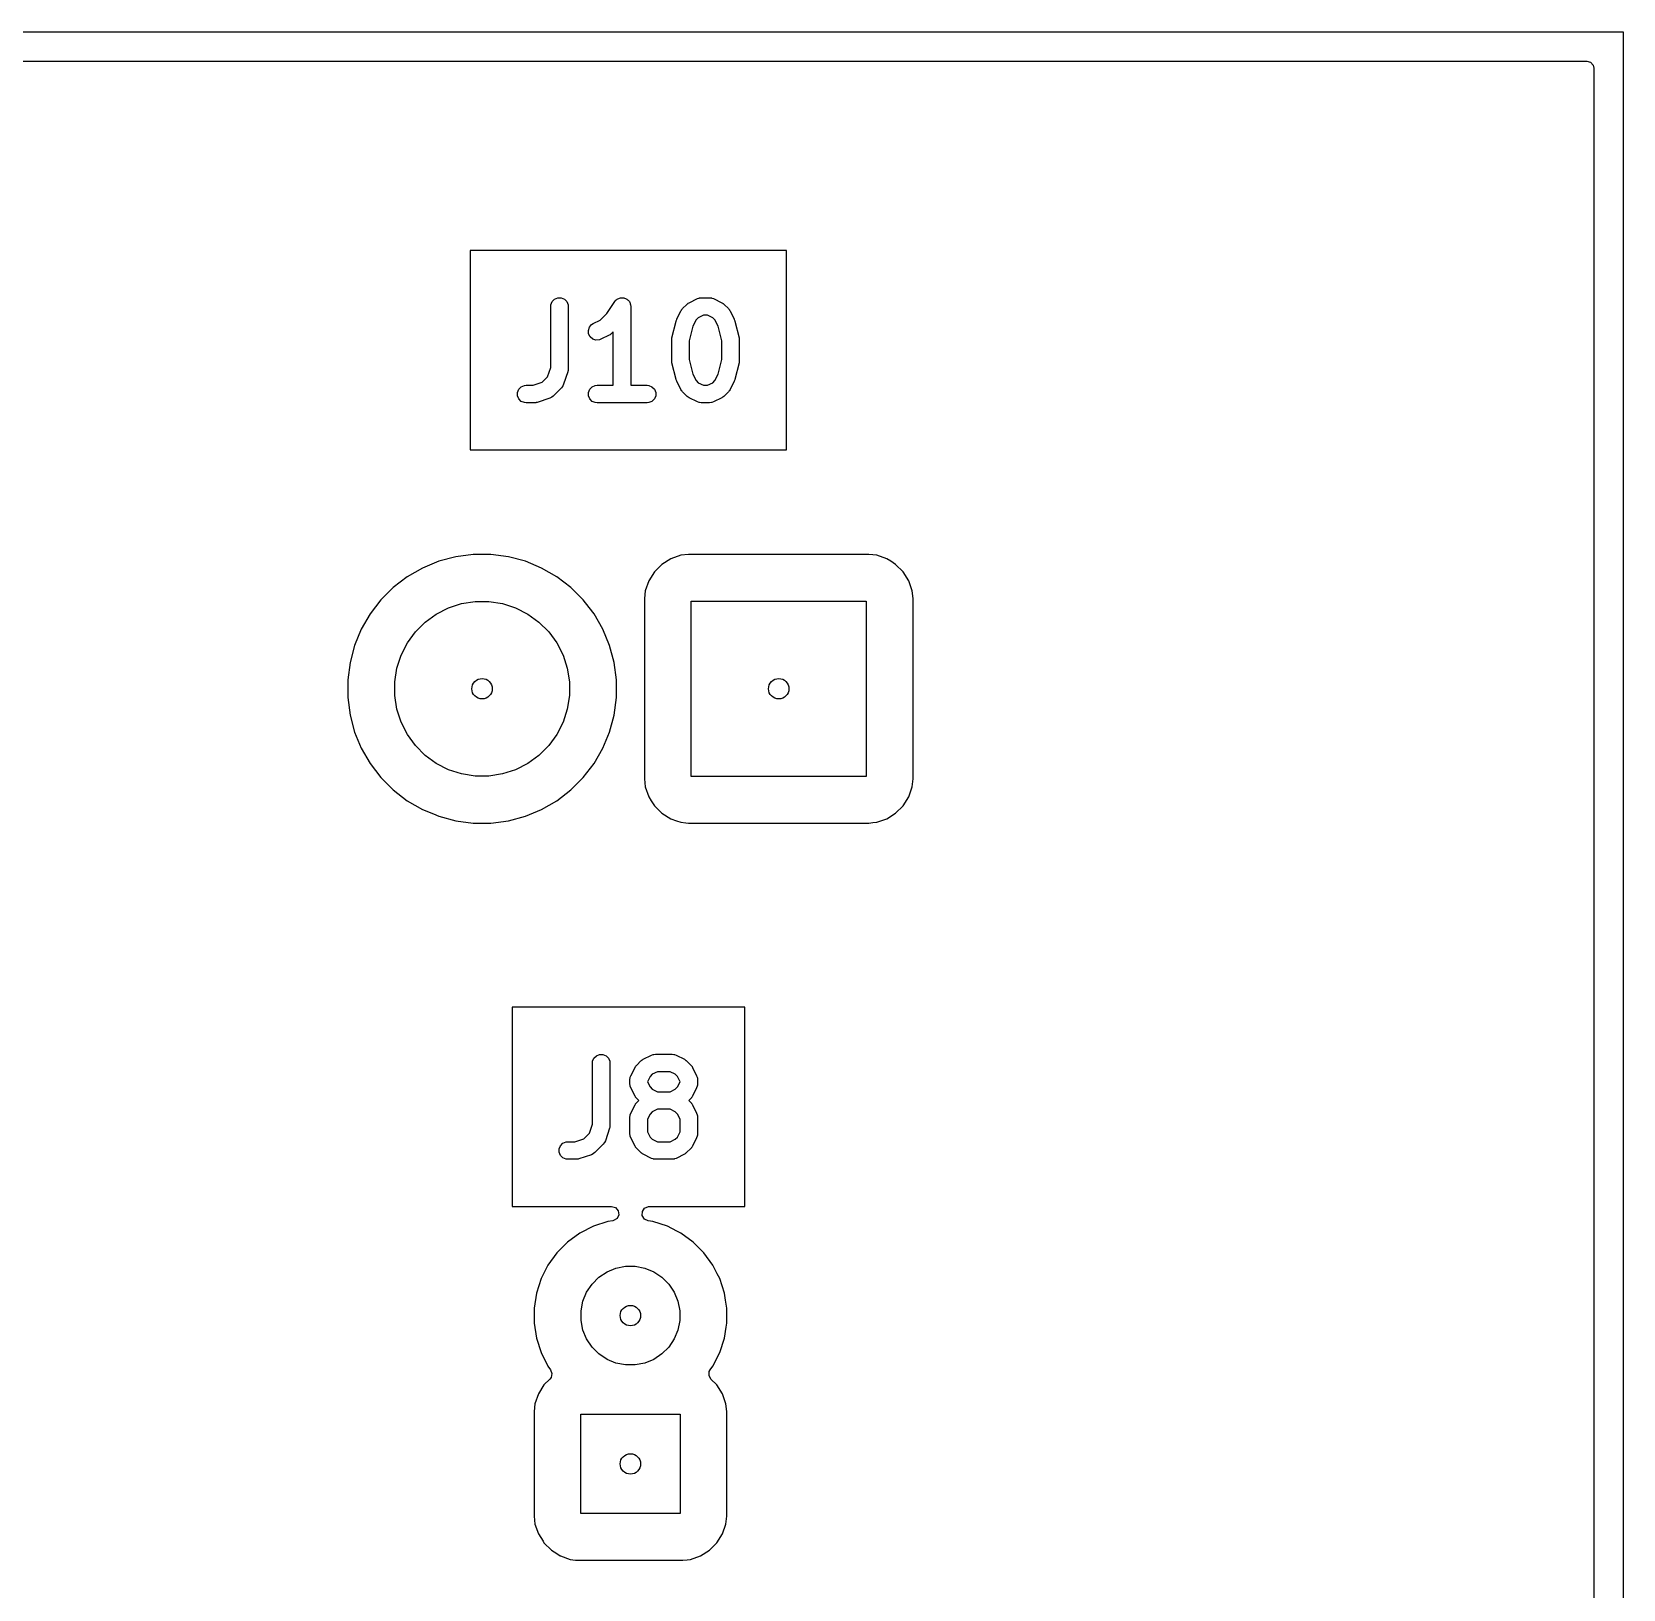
# Model space of a CAD drawing. Extents: x 20 to 124, y -124 to -20.
# Drawn here: x 96.75 to 124, y -46.67 to -20 of the extents above; entities that cross this region are included whole.
import ezdxf

# ---------------------------------------------------------------- set-up
doc = ezdxf.new("R2010")
doc.units = 0
doc.layers.add('BLACK', color=7, linetype='CONTINUOUS')
doc.layers.add('WHITE', color=7, linetype='CONTINUOUS')

msp = doc.modelspace()

# ---------------------------------------------------------------- linework, layer by layer
at = {"layer": 'BLACK', "linetype": 'CONTINUOUS'}
for p, q in [((20.6245, -20.5005), (123.3755, -20.5005)), ((123.3755, -20.5005), (123.442539, -20.520185)), ((123.442539, -20.520185), (123.488294, -20.572989)), ((123.488294, -20.572989), (123.4995, -20.6245)), ((123.4995, -20.6245), (123.4995, -123.3755)), ((109.67249, -23.744984), (104.258786, -23.744984)), ((104.258786, -23.744984), (104.258786, -27.160553)), ((109.67249, -27.160553), (109.67249, -23.744984)), ((105.635715, -24.703328), (105.638597, -24.674064)), ((105.635715, -25.750416), (105.635715, -24.703328)), ((105.638597, -24.674064), (105.660995, -24.619992)), ((105.660995, -24.619992), (105.702379, -24.578608)), ((105.702379, -24.578608), (105.756451, -24.55621)), ((105.756451, -24.55621), (105.814979, -24.55621)), ((105.814979, -24.55621), (105.869051, -24.578608)), ((105.869051, -24.578608), (105.910435, -24.619992)), ((105.910435, -24.619992), (105.932833, -24.674064)), ((105.932833, -24.674064), (105.935715, -24.703328)), ((105.935715, -24.703328), (105.935715, -25.774757)), ((106.597716, -24.822051), (106.732336, -24.620123)), ((106.732336, -24.620123), (106.732402, -24.620042)), ((106.732402, -24.620042), (106.732423, -24.619992)), ((106.732423, -24.619992), (106.732534, -24.61988)), ((106.732534, -24.61988), (106.750966, -24.597372)), ((106.750966, -24.597372), (106.763308, -24.589106)), ((106.763308, -24.589106), (106.773807, -24.578608)), ((106.773807, -24.578608), (106.787383, -24.572984)), ((106.787383, -24.572984), (106.799596, -24.564806)), ((106.799596, -24.564806), (106.814157, -24.561893)), ((106.814157, -24.561893), (106.827879, -24.55621)), ((106.827879, -24.55621), (106.842576, -24.55621)), ((106.842576, -24.55621), (106.856986, -24.553328)), ((106.856986, -24.553328), (106.871556, -24.55621)), ((106.871556, -24.55621), (106.886407, -24.55621)), ((106.886407, -24.55621), (106.899981, -24.561832)), ((106.899981, -24.561832), (106.9144, -24.564685)), ((106.9144, -24.564685), (106.92676, -24.572925)), ((106.92676, -24.572925), (106.940479, -24.578608)), ((106.940479, -24.578608), (106.950868, -24.588997)), ((106.950868, -24.588997), (106.963099, -24.597151)), ((106.963099, -24.597151), (106.971364, -24.609493)), ((106.971364, -24.609493), (106.981863, -24.619992)), ((106.981863, -24.619992), (106.987486, -24.633568)), ((106.987486, -24.633568), (106.995665, -24.645781)), ((106.995665, -24.645781), (106.998577, -24.660343)), ((106.998577, -24.660343), (107.004261, -24.674064)), ((107.004261, -24.674064), (107.007112, -24.703016)), ((107.007112, -24.703016), (107.007143, -24.70317)), ((107.007143, -24.70317), (107.007132, -24.703222)), ((107.007132, -24.703222), (107.007143, -24.703328)), ((107.007143, -24.703328), (107.007143, -26.053328)), ((107.794407, -24.92196), (107.865836, -24.779103)), ((107.865836, -24.779103), (107.873764, -24.766507)), ((107.873764, -24.766507), (107.87528, -24.762849)), ((107.87528, -24.762849), (107.878659, -24.758731)), ((107.878659, -24.758731), (107.881501, -24.754217)), ((107.881501, -24.754217), (107.884495, -24.75162)), ((107.884495, -24.75162), (107.893935, -24.740118)), ((107.893935, -24.740118), (107.965364, -24.66869)), ((107.965364, -24.66869), (107.976864, -24.659251)), ((107.976864, -24.659251), (107.979461, -24.656258)), ((107.979461, -24.656258), (107.983973, -24.653417)), ((107.983973, -24.653417), (107.988094, -24.650036)), ((107.988094, -24.650036), (107.991753, -24.64852)), ((107.991753, -24.64852), (108.004347, -24.640593)), ((108.004347, -24.640593), (108.147203, -24.569164)), ((108.147203, -24.569164), (108.174667, -24.558655)), ((108.174667, -24.558655), (108.180041, -24.558273)), ((108.180041, -24.558273), (108.185022, -24.55621)), ((108.185022, -24.55621), (108.214286, -24.553328)), ((108.214286, -24.553328), (108.357143, -24.553328)), ((108.357143, -24.553328), (108.386407, -24.55621)), ((108.386407, -24.55621), (108.391387, -24.558273)), ((108.391387, -24.558273), (108.396762, -24.558655)), ((108.396762, -24.558655), (108.424225, -24.569164)), ((108.424225, -24.569164), (108.567082, -24.640593)), ((108.567082, -24.640593), (108.579677, -24.648521)), ((108.579677, -24.648521), (108.583334, -24.650036)), ((108.583334, -24.650036), (108.587451, -24.653415)), ((108.587451, -24.653415), (108.591968, -24.656258)), ((108.591968, -24.656258), (108.594565, -24.659252)), ((108.594565, -24.659252), (108.606065, -24.66869)), ((108.606065, -24.66869), (108.677494, -24.740118)), ((108.677494, -24.740118), (108.686936, -24.751623)), ((108.686936, -24.751623), (108.689928, -24.754218)), ((108.689928, -24.754218), (108.692767, -24.758728)), ((108.692767, -24.758728), (108.696149, -24.762849)), ((108.696149, -24.762849), (108.697664, -24.766508)), ((108.697664, -24.766508), (108.705593, -24.779103)), ((108.705593, -24.779103), (108.777021, -24.921961)), ((106.27975, -25.113139), (106.298257, -25.057616)), ((106.298257, -25.057616), (106.336604, -25.013401)), ((106.336604, -25.013401), (106.36149, -24.997736)), ((106.36149, -24.997736), (106.482575, -24.937192)), ((106.482575, -24.937192), (106.597716, -24.822051)), ((107.711622, -25.238377), (107.78305, -24.952662)), ((107.78305, -24.952662), (107.783821, -24.950503)), ((107.783821, -24.950503), (107.783898, -24.949423)), ((107.783898, -24.949423), (107.788556, -24.937248)), ((107.788556, -24.937248), (107.792943, -24.924971)), ((107.792943, -24.924971), (107.793587, -24.9241)), ((107.793587, -24.9241), (107.794407, -24.92196)), ((108.070097, -25.041398), (108.007143, -25.29322)), ((108.123278, -24.935038), (108.070097, -25.041398)), ((108.160282, -24.898035), (108.123278, -24.935038)), ((108.249696, -24.853328), (108.160282, -24.898035)), ((108.321733, -24.853328), (108.249696, -24.853328)), ((108.411147, -24.898035), (108.321733, -24.853328)), ((108.448151, -24.935039), (108.411147, -24.898035)), ((108.501329, -25.041397), (108.448151, -24.935039)), ((108.564286, -25.293221), (108.501329, -25.041397)), ((108.777021, -24.921961), (108.777838, -24.924097)), ((108.777838, -24.924097), (108.778485, -24.92497)), ((108.778485, -24.92497), (108.782871, -24.937249)), ((108.782871, -24.937249), (108.787531, -24.949424)), ((108.787531, -24.949424), (108.787607, -24.950506)), ((108.787607, -24.950506), (108.788378, -24.952662)), ((108.788378, -24.952662), (108.859807, -25.238376)), ((106.283899, -25.171519), (106.27975, -25.113139)), ((106.310073, -25.223868), (106.283899, -25.171519)), ((106.354288, -25.262215), (106.310073, -25.223868)), ((106.409811, -25.280722), (106.354288, -25.262215)), ((106.468191, -25.276573), (106.409811, -25.280722)), ((106.495654, -25.266064), (106.468191, -25.276573)), ((106.638511, -25.194635), (106.495654, -25.266064)), ((106.651104, -25.186707), (106.638511, -25.194635)), ((106.654764, -25.185192), (106.651104, -25.186707)), ((106.658883, -25.18181), (106.654764, -25.185192)), ((106.663397, -25.17897), (106.658883, -25.18181)), ((106.665993, -25.175976), (106.663397, -25.17897)), ((106.677495, -25.166537), (106.665993, -25.175976)), ((106.707143, -25.136889), (106.677495, -25.166537)), ((106.707143, -26.053328), (106.707143, -25.136889)), ((107.707143, -25.274757), (107.707645, -25.269653)), ((107.707143, -25.6319), (107.707143, -25.274757)), ((107.70732, -25.267466), (107.708939, -25.256515)), ((107.707645, -25.269653), (107.70732, -25.267466)), ((107.708939, -25.256515), (107.710025, -25.245493)), ((107.710025, -25.245493), (107.710872, -25.243448)), ((107.710872, -25.243448), (107.711622, -25.238377)), ((108.007143, -25.29322), (108.007143, -25.613436)), ((108.564286, -25.613435), (108.564286, -25.293221)), ((108.859807, -25.238376), (108.860557, -25.243448)), ((108.860557, -25.243448), (108.861404, -25.245493)), ((108.861404, -25.245493), (108.862489, -25.256512)), ((108.862489, -25.256512), (108.864109, -25.267465)), ((108.864109, -25.267465), (108.863783, -25.269653)), ((108.863783, -25.269653), (108.864286, -25.274757)), ((108.864286, -25.274757), (108.864286, -25.6319)), ((108.007143, -25.613436), (108.070097, -25.865257)), ((108.501329, -25.865259), (108.564286, -25.613435)), ((105.583181, -25.908014), (105.635715, -25.750416)), ((105.928017, -25.822192), (105.856588, -26.036477)), ((105.931316, -25.807682), (105.928017, -25.822192)), ((105.932833, -25.804021), (105.931316, -25.807682)), ((105.933355, -25.798712), (105.932833, -25.804021)), ((105.934537, -25.793518), (105.933355, -25.798712)), ((105.935715, -25.774757), (105.934256, -25.789568)), ((105.934256, -25.789568), (105.934537, -25.793518)), ((107.707645, -25.637003), (107.707143, -25.6319)), ((107.70732, -25.639191), (107.707645, -25.637003)), ((107.708939, -25.650141), (107.70732, -25.639191)), ((107.710025, -25.661164), (107.708939, -25.650141)), ((107.710872, -25.663208), (107.710025, -25.661164)), ((107.711622, -25.66828), (107.710872, -25.663208)), ((107.78305, -25.953994), (107.711622, -25.66828)), ((108.070097, -25.865257), (108.123278, -25.971617)), ((108.44815, -25.971617), (108.501329, -25.865259)), ((108.859807, -25.668281), (108.788378, -25.953995)), ((108.860557, -25.663208), (108.859807, -25.668281)), ((108.861404, -25.661164), (108.860557, -25.663208)), ((108.862489, -25.650144), (108.861404, -25.661164)), ((108.864109, -25.639192), (108.862489, -25.650144)), ((108.864286, -25.6319), (108.863783, -25.637003)), ((108.863783, -25.637003), (108.864109, -25.639192)), ((105.067168, -26.174064), (105.089566, -26.119992)), ((105.089566, -26.119992), (105.13095, -26.078608)), ((105.13095, -26.078608), (105.185022, -26.05621)), ((105.185022, -26.05621), (105.214286, -26.053328)), ((105.214286, -26.053328), (105.3328, -26.053328)), ((105.3328, -26.053328), (105.490402, -26.000794)), ((105.490402, -26.000794), (105.583181, -25.908014)), ((105.820352, -26.095108), (105.677495, -26.237966)), ((105.839007, -26.072377), (105.820352, -26.095108)), ((105.841069, -26.067397), (105.839007, -26.072377)), ((105.8446, -26.063327), (105.841069, -26.067397)), ((105.856588, -26.036477), (105.8446, -26.063327)), ((106.281454, -26.174064), (106.303852, -26.119992)), ((106.303852, -26.119992), (106.345236, -26.078608)), ((106.345236, -26.078608), (106.399308, -26.05621)), ((106.399308, -26.05621), (106.428572, -26.053328)), ((106.428572, -26.053328), (106.707143, -26.053328)), ((107.007143, -26.053328), (107.285715, -26.053328)), ((107.285715, -26.053328), (107.314979, -26.05621)), ((107.314979, -26.05621), (107.369051, -26.078608)), ((107.369051, -26.078608), (107.410435, -26.119992)), ((107.410435, -26.119992), (107.432833, -26.174064)), ((107.783821, -25.956152), (107.78305, -25.953994)), ((107.783898, -25.957233), (107.783821, -25.956152)), ((107.788556, -25.969407), (107.783898, -25.957233)), ((107.792943, -25.981685), (107.788556, -25.969407)), ((107.793587, -25.982555), (107.792943, -25.981685)), ((107.794407, -25.984696), (107.793587, -25.982555)), ((107.865836, -26.127553), (107.794407, -25.984696)), ((107.873763, -26.140146), (107.865836, -26.127553)), ((107.875279, -26.143806), (107.873763, -26.140146)), ((107.87866, -26.147925), (107.875279, -26.143806)), ((107.881501, -26.152439), (107.87866, -26.147925)), ((107.884494, -26.155035), (107.881501, -26.152439)), ((107.893934, -26.166537), (107.884494, -26.155035)), ((108.123278, -25.971617), (108.160282, -26.008621)), ((108.160282, -26.008621), (108.249696, -26.053328)), ((108.249696, -26.053328), (108.321733, -26.053328)), ((108.321733, -26.053328), (108.411145, -26.008622)), ((108.411145, -26.008622), (108.44815, -25.971617)), ((108.686936, -26.155032), (108.677495, -26.166537)), ((108.689928, -26.152438), (108.686936, -26.155032)), ((108.692766, -26.147928), (108.689928, -26.152438)), ((108.69615, -26.143806), (108.692766, -26.147928)), ((108.697666, -26.140144), (108.69615, -26.143806)), ((108.705593, -26.127553), (108.697666, -26.140144)), ((108.777021, -25.984695), (108.705593, -26.127553)), ((108.777838, -25.982558), (108.777021, -25.984695)), ((108.778485, -25.981686), (108.777838, -25.982558)), ((108.782874, -25.969399), (108.778485, -25.981686)), ((108.787531, -25.957232), (108.782874, -25.969399)), ((108.787607, -25.95615), (108.787531, -25.957232)), ((108.788378, -25.953995), (108.787607, -25.95615)), ((105.067168, -26.232592), (105.067168, -26.174064)), ((105.089566, -26.286664), (105.067168, -26.232592)), ((105.13095, -26.328048), (105.089566, -26.286664)), ((105.185022, -26.350446), (105.13095, -26.328048)), ((105.214286, -26.353328), (105.185022, -26.350446)), ((105.357143, -26.353328), (105.214286, -26.353328)), ((105.371948, -26.351869), (105.357143, -26.353328)), ((105.375903, -26.352151), (105.371948, -26.351869)), ((105.381104, -26.350968), (105.375903, -26.352151)), ((105.386407, -26.350446), (105.381104, -26.350968)), ((105.390064, -26.34893), (105.386407, -26.350446)), ((105.404577, -26.345631), (105.390064, -26.34893)), ((105.618863, -26.274203), (105.404577, -26.345631)), ((105.645714, -26.262215), (105.618863, -26.274203)), ((105.649785, -26.258683), (105.645714, -26.262215)), ((105.654765, -26.256621), (105.649785, -26.258683)), ((105.677495, -26.237966), (105.654765, -26.256621)), ((106.281454, -26.232592), (106.281454, -26.174064)), ((106.303852, -26.286664), (106.281454, -26.232592)), ((106.345236, -26.328048), (106.303852, -26.286664)), ((106.399308, -26.350446), (106.345236, -26.328048)), ((106.428572, -26.353328), (106.399308, -26.350446)), ((107.285715, -26.353328), (106.428572, -26.353328)), ((107.314979, -26.350446), (107.285715, -26.353328)), ((107.369051, -26.328048), (107.314979, -26.350446)), ((107.410435, -26.286664), (107.369051, -26.328048)), ((107.432833, -26.232592), (107.410435, -26.286664)), ((107.432833, -26.174064), (107.432833, -26.232592)), ((107.965363, -26.237966), (107.893934, -26.166537)), ((107.976867, -26.247407), (107.965363, -26.237966)), ((107.979462, -26.250399), (107.976867, -26.247407)), ((107.983971, -26.253237), (107.979462, -26.250399)), ((107.988094, -26.256621), (107.983971, -26.253237)), ((107.991755, -26.258137), (107.988094, -26.256621)), ((108.004347, -26.266064), (107.991755, -26.258137)), ((108.147205, -26.337492), (108.004347, -26.266064)), ((108.174668, -26.348002), (108.147205, -26.337492)), ((108.180043, -26.348383), (108.174668, -26.348002)), ((108.185022, -26.350446), (108.180043, -26.348383)), ((108.214286, -26.353328), (108.185022, -26.350446)), ((108.357143, -26.353328), (108.214286, -26.353328)), ((108.386407, -26.350446), (108.357143, -26.353328)), ((108.391385, -26.348383), (108.386407, -26.350446)), ((108.396761, -26.348002), (108.391385, -26.348383)), ((108.424225, -26.337492), (108.396761, -26.348002)), ((108.567082, -26.266064), (108.424225, -26.337492)), ((108.579675, -26.258136), (108.567082, -26.266064)), ((108.583335, -26.256621), (108.579675, -26.258136)), ((108.587454, -26.253239), (108.583335, -26.256621)), ((108.591968, -26.250399), (108.587454, -26.253239)), ((108.594564, -26.247405), (108.591968, -26.250399)), ((108.606066, -26.237966), (108.594564, -26.247405)), ((108.677495, -26.166537), (108.606066, -26.237966)), ((104.258786, -27.160553), (109.67249, -27.160553)), ((103.718939, -29.066913), (103.440338, -29.182314)), ((104.010233, -28.988861), (103.718939, -29.066913)), ((104.309206, -28.949501), (104.010233, -28.988861)), ((104.309211, -28.9495), (104.309206, -28.949501)), ((104.309217, -28.9495), (104.309211, -28.9495)), ((104.610783, -28.9495), (104.309217, -28.9495)), ((104.610788, -28.9495), (104.610783, -28.9495)), ((104.610793, -28.949501), (104.610788, -28.9495)), ((104.909766, -28.988861), (104.610793, -28.949501)), ((105.20106, -29.066913), (104.909766, -28.988861)), ((105.479661, -29.182314), (105.20106, -29.066913)), ((107.537737, -29.120184), (107.410184, -29.247737)), ((107.690476, -29.024211), (107.537737, -29.120184)), ((107.860745, -28.964631), (107.690476, -29.024211)), ((107.86075, -28.96463), (107.860745, -28.964631)), ((107.995039, -28.9495), (107.86075, -28.96463)), ((107.995046, -28.9495), (107.995039, -28.9495)), ((111.084954, -28.9495), (107.995046, -28.9495)), ((111.08496, -28.9495), (111.084954, -28.9495)), ((111.219249, -28.96463), (111.08496, -28.9495)), ((111.219254, -28.964631), (111.219249, -28.96463)), ((111.389523, -29.024211), (111.219254, -28.964631)), ((111.457482, -29.066913), (111.389523, -29.024211)), ((111.542262, -29.120184), (111.457482, -29.066913)), ((111.669816, -29.247738), (111.542262, -29.120184)), ((103.179168, -29.333099), (102.939921, -29.516679)), ((103.440328, -29.182318), (103.179168, -29.333099)), ((103.440338, -29.182314), (103.440328, -29.182318)), ((105.479671, -29.182318), (105.479661, -29.182314)), ((105.740831, -29.333099), (105.479671, -29.182318)), ((105.980078, -29.516679), (105.740831, -29.333099)), ((107.314211, -29.400476), (107.254631, -29.570745)), ((107.410184, -29.247737), (107.314211, -29.400476)), ((111.765789, -29.400478), (111.669816, -29.247738)), ((111.825368, -29.570745), (111.765789, -29.400478)), ((102.939914, -29.516685), (102.726685, -29.729914)), ((102.939921, -29.516679), (102.939914, -29.516685)), ((105.980085, -29.516685), (105.980078, -29.516679)), ((106.168439, -29.705039), (105.980085, -29.516685)), ((107.25463, -29.57075), (107.2395, -29.705039)), ((107.254631, -29.570745), (107.25463, -29.57075)), ((111.8405, -29.705046), (111.825368, -29.570745)), ((102.543099, -29.969168), (102.392318, -30.230328)), ((102.726679, -29.729921), (102.543099, -29.969168)), ((102.726685, -29.729914), (102.726679, -29.729921)), ((103.485828, -30.109391), (103.676252, -29.97104)), ((103.676252, -29.97104), (103.885975, -29.864181)), ((103.885975, -29.864181), (104.109832, -29.791445)), ((104.109832, -29.791445), (104.342311, -29.754624)), ((104.342311, -29.754624), (104.577689, -29.754624)), ((104.577689, -29.754624), (104.810168, -29.791445)), ((104.810168, -29.791445), (105.034025, -29.864181)), ((105.034025, -29.864181), (105.243748, -29.97104)), ((105.243748, -29.97104), (105.434172, -30.109391)), ((106.193314, -29.729914), (106.168439, -29.705039)), ((106.19332, -29.729921), (106.193314, -29.729914)), ((106.229486, -29.777053), (106.19332, -29.729921)), ((106.3769, -29.969168), (106.229486, -29.777053)), ((106.451977, -30.099206), (106.3769, -29.969168)), ((107.2395, -29.705039), (107.2395, -32.79496)), ((108.04, -32.75), (108.04, -29.75)), ((108.04, -29.75), (111.04, -29.75)), ((111.04, -29.75), (111.04, -32.75)), ((111.8405, -32.794954), (111.8405, -29.705046)), ((102.392314, -30.230338), (102.276913, -30.508939)), ((102.392318, -30.230328), (102.392314, -30.230338)), ((103.319391, -30.275828), (103.485828, -30.109391)), ((105.434172, -30.109391), (105.600609, -30.275828)), ((106.527683, -30.230332), (106.451977, -30.099206)), ((106.643087, -30.508942), (106.527683, -30.230332)), ((102.276913, -30.508939), (102.198861, -30.800233)), ((103.074181, -30.675975), (103.18104, -30.466252)), ((103.18104, -30.466252), (103.319391, -30.275828)), ((105.600609, -30.275828), (105.73896, -30.466252)), ((105.73896, -30.466252), (105.845819, -30.675975)), ((106.721138, -30.800232), (106.643087, -30.508942)), ((103.001445, -30.899832), (103.074181, -30.675975)), ((105.845819, -30.675975), (105.918555, -30.899832)), ((102.198861, -30.800233), (102.159501, -31.099206)), ((102.964624, -31.132311), (103.001445, -30.899832)), ((105.918555, -30.899832), (105.955376, -31.132311)), ((106.7605, -31.099217), (106.721138, -30.800232)), ((102.159501, -31.099206), (102.1595, -31.099223)), ((102.1595, -31.099223), (102.1595, -31.400776)), ((102.964624, -31.367689), (102.964624, -31.132311)), ((105.955376, -31.132311), (105.955376, -31.367689)), ((106.7605, -31.400783), (106.7605, -31.099217)), ((102.1595, -31.400776), (102.159501, -31.400793)), ((102.159501, -31.400793), (102.198861, -31.699766)), ((103.001445, -31.600168), (102.964624, -31.367689)), ((103.074181, -31.824025), (103.001445, -31.600168)), ((105.918555, -31.600168), (105.845819, -31.824025)), ((105.955376, -31.367689), (105.918555, -31.600168)), ((106.721138, -31.699768), (106.7605, -31.400783)), ((102.198861, -31.699766), (102.276913, -31.99106)), ((103.18104, -32.033748), (103.074181, -31.824025)), ((105.845819, -31.824025), (105.73896, -32.033748)), ((106.643087, -31.991058), (106.721138, -31.699768)), ((102.276913, -31.99106), (102.392314, -32.269661)), ((103.319391, -32.224172), (103.18104, -32.033748)), ((105.73896, -32.033748), (105.600609, -32.224172)), ((106.527683, -32.269668), (106.643087, -31.991058)), ((102.392314, -32.269661), (102.392318, -32.269671)), ((102.392318, -32.269671), (102.543099, -32.530831)), ((103.485828, -32.390609), (103.319391, -32.224172)), ((103.676252, -32.52896), (103.485828, -32.390609)), ((105.434172, -32.390609), (105.243748, -32.52896)), ((105.600609, -32.224172), (105.434172, -32.390609)), ((106.3769, -32.530832), (106.527683, -32.269668)), ((102.543099, -32.530831), (102.726679, -32.770078)), ((103.885975, -32.635819), (103.676252, -32.52896)), ((104.109832, -32.708555), (103.885975, -32.635819)), ((105.034025, -32.635819), (104.810168, -32.708555)), ((105.243748, -32.52896), (105.034025, -32.635819)), ((106.193319, -32.77008), (106.3769, -32.530832)), ((102.726679, -32.770078), (102.726685, -32.770085)), ((102.726685, -32.770085), (102.939914, -32.983314)), ((104.342311, -32.745376), (104.109832, -32.708555)), ((104.577689, -32.745376), (104.342311, -32.745376)), ((104.810168, -32.708555), (104.577689, -32.745376)), ((105.98008, -32.983319), (106.193319, -32.77008)), ((107.2395, -32.79496), (107.25463, -32.929249)), ((107.25463, -32.929249), (107.254631, -32.929254)), ((107.254631, -32.929254), (107.314211, -33.099523)), ((111.04, -32.75), (108.04, -32.75)), ((111.765789, -33.099522), (111.825368, -32.929255)), ((111.825368, -32.929255), (111.8405, -32.794954)), ((102.939914, -32.983314), (102.939921, -32.98332)), ((102.939921, -32.98332), (103.179168, -33.1669)), ((103.179168, -33.1669), (103.440328, -33.317681)), ((105.479668, -33.317683), (105.740832, -33.1669)), ((105.740832, -33.1669), (105.98008, -32.983319)), ((107.314211, -33.099523), (107.356547, -33.1669)), ((107.356547, -33.1669), (107.410184, -33.252262)), ((111.669816, -33.252262), (111.765789, -33.099522)), ((103.440328, -33.317681), (103.440329, -33.317681)), ((103.440329, -33.317681), (103.440332, -33.317683)), ((103.440332, -33.317683), (103.626072, -33.394619)), ((103.626072, -33.394619), (103.718939, -33.433086)), ((103.718939, -33.433086), (103.71894, -33.433086)), ((103.71894, -33.433086), (103.718942, -33.433087)), ((103.718942, -33.433087), (104.010232, -33.511138)), ((104.010232, -33.511138), (104.309217, -33.5505)), ((104.610783, -33.5505), (104.909768, -33.511138)), ((104.909768, -33.511138), (105.201058, -33.433087)), ((105.201058, -33.433087), (105.479668, -33.317683)), ((107.410184, -33.252262), (107.537738, -33.379816)), ((107.537738, -33.379816), (107.690478, -33.475789)), ((107.690478, -33.475789), (107.7915, -33.511138)), ((107.7915, -33.511138), (107.860745, -33.535368)), ((111.219255, -33.535368), (111.389522, -33.475789)), ((111.389522, -33.475789), (111.542262, -33.379816)), ((111.542262, -33.379816), (111.669816, -33.252262)), ((104.309217, -33.5505), (104.309224, -33.5505)), ((104.309224, -33.5505), (104.610776, -33.5505)), ((104.610776, -33.5505), (104.610783, -33.5505)), ((107.860745, -33.535368), (107.86075, -33.535369)), ((107.86075, -33.535369), (107.951246, -33.545565)), ((107.951246, -33.545565), (107.99504, -33.550499)), ((107.99504, -33.550499), (107.995043, -33.5505)), ((107.995043, -33.5505), (107.995046, -33.5505)), ((107.995046, -33.5505), (111.084957, -33.5505)), ((111.084957, -33.5505), (111.084958, -33.550499)), ((111.084958, -33.550499), (111.152104, -33.542934)), ((111.152104, -33.542934), (111.219249, -33.535369)), ((111.219249, -33.535369), (111.219252, -33.535368)), ((111.219252, -33.535368), (111.219255, -33.535368)), ((108.957225, -36.701103), (104.973071, -36.701103)), ((104.973071, -36.701103), (104.973071, -40.115553)), ((108.957225, -40.115553), (108.957225, -36.701103)), ((106.352882, -37.629064), (106.37528, -37.574992)), ((106.37528, -37.574992), (106.416664, -37.533608)), ((106.416664, -37.533608), (106.470736, -37.51121)), ((106.470736, -37.51121), (106.529264, -37.51121)), ((106.529264, -37.51121), (106.583336, -37.533608)), ((106.583336, -37.533608), (106.62472, -37.574992)), ((106.62472, -37.574992), (106.647118, -37.629064)), ((107.202379, -37.605036), (107.206038, -37.60352)), ((107.206038, -37.60352), (107.218632, -37.595593)), ((107.218632, -37.595593), (107.361488, -37.524164)), ((107.361488, -37.524164), (107.388952, -37.513655)), ((107.388952, -37.513655), (107.394326, -37.513273)), ((107.394326, -37.513273), (107.399307, -37.51121)), ((107.399307, -37.51121), (107.428571, -37.508328)), ((107.428571, -37.508328), (107.714285, -37.508328)), ((107.714285, -37.508328), (107.743549, -37.51121)), ((107.743549, -37.51121), (107.748526, -37.513271)), ((107.748526, -37.513271), (107.753904, -37.513654)), ((107.753904, -37.513654), (107.781367, -37.524164)), ((107.781367, -37.524164), (107.924225, -37.595593)), ((107.924225, -37.595593), (107.936818, -37.60352)), ((107.936818, -37.60352), (107.940478, -37.605036)), ((106.35, -37.658328), (106.352882, -37.629064)), ((106.35, -38.705416), (106.35, -37.658328)), ((106.647118, -37.629064), (106.65, -37.658328)), ((106.65, -37.658328), (106.65, -38.729757)), ((106.998183, -37.904424), (107.008693, -37.87696)), ((107.008693, -37.87696), (107.080121, -37.734103)), ((107.080121, -37.734103), (107.088049, -37.721507)), ((107.088049, -37.721507), (107.089565, -37.717849)), ((107.089565, -37.717849), (107.092944, -37.713731)), ((107.092944, -37.713731), (107.095786, -37.709217)), ((107.095786, -37.709217), (107.09878, -37.70662)), ((107.09878, -37.70662), (107.10822, -37.695118)), ((107.10822, -37.695118), (107.179649, -37.62369)), ((107.179649, -37.62369), (107.191149, -37.614251)), ((107.191149, -37.614251), (107.193746, -37.611258)), ((107.193746, -37.611258), (107.198258, -37.608417)), ((107.198258, -37.608417), (107.202379, -37.605036)), ((107.374567, -37.853035), (107.337562, -37.89004)), ((107.463981, -37.808328), (107.374567, -37.853035)), ((107.678875, -37.808328), (107.463981, -37.808328)), ((107.768289, -37.853035), (107.678875, -37.808328)), ((107.805293, -37.890039), (107.768289, -37.853035)), ((107.940478, -37.605036), (107.944597, -37.608417)), ((107.944597, -37.608417), (107.949111, -37.611258)), ((107.949111, -37.611258), (107.951707, -37.614251)), ((107.951707, -37.614251), (107.963209, -37.623691)), ((107.963209, -37.623691), (108.034637, -37.695119)), ((108.034637, -37.695119), (108.044077, -37.706621)), ((108.044077, -37.706621), (108.04707, -37.709217)), ((108.04707, -37.709217), (108.049908, -37.713726)), ((108.049908, -37.713726), (108.053292, -37.717849)), ((108.053292, -37.717849), (108.054808, -37.721511)), ((108.054808, -37.721511), (108.062735, -37.734103)), ((108.062735, -37.734103), (108.134164, -37.876959)), ((108.134164, -37.876959), (108.144673, -37.904423)), ((106.992857, -37.944042), (106.995739, -37.914778)), ((106.992857, -38.015471), (106.992857, -37.944042)), ((106.995739, -38.044735), (106.992857, -38.015471)), ((106.995739, -37.914778), (106.997801, -37.909799)), ((106.997801, -38.049713), (106.995739, -38.044735)), ((106.997801, -37.909799), (106.998183, -37.904424)), ((106.998183, -38.055089), (106.997801, -38.049713)), ((107.008693, -38.082553), (106.998183, -38.055089)), ((107.080121, -38.22541), (107.008693, -38.082553)), ((107.337562, -37.89004), (107.292857, -37.979451)), ((107.292857, -37.979451), (107.292857, -37.980061)), ((107.292857, -37.980061), (107.337562, -38.069473)), ((107.337562, -38.069473), (107.374567, -38.106478)), ((107.374567, -38.106478), (107.463981, -38.151185)), ((107.678876, -38.151185), (107.768289, -38.106478)), ((107.768289, -38.106478), (107.805292, -38.069474)), ((107.805292, -38.069474), (107.85, -37.98006)), ((107.85, -37.979452), (107.805293, -37.890039)), ((107.85, -37.98006), (107.85, -37.979452)), ((108.134164, -38.082554), (108.062735, -38.22541)), ((108.144673, -38.05509), (108.134164, -38.082554)), ((108.144673, -37.904423), (108.145054, -37.909797)), ((108.145054, -38.049715), (108.144673, -38.05509)), ((108.145054, -37.909797), (108.147118, -37.914778)), ((108.147118, -38.044735), (108.145054, -38.049715)), ((108.147118, -37.914778), (108.15, -37.944042)), ((108.15, -38.015471), (108.147118, -38.044735)), ((108.15, -37.944042), (108.15, -38.015471)), ((107.008693, -38.519819), (107.080121, -38.37696)), ((107.088048, -38.238003), (107.080121, -38.22541)), ((107.080121, -38.37696), (107.088049, -38.364365)), ((107.089564, -38.241663), (107.088048, -38.238003)), ((107.088049, -38.364365), (107.089565, -38.360706)), ((107.092945, -38.245782), (107.089564, -38.241663)), ((107.089565, -38.360706), (107.092946, -38.356585)), ((107.095786, -38.250296), (107.092945, -38.245782)), ((107.092946, -38.356585), (107.095786, -38.352075)), ((107.098779, -38.252892), (107.095786, -38.250296)), ((107.095786, -38.352075), (107.098777, -38.34948)), ((107.098777, -38.34948), (107.10822, -38.337975)), ((107.108219, -38.264394), (107.098779, -38.252892)), ((107.14501, -38.301185), (107.108219, -38.264394)), ((107.10822, -38.337975), (107.14501, -38.301185)), ((107.463981, -38.151185), (107.678876, -38.151185)), ((108.034638, -38.264393), (107.997846, -38.301185)), ((107.997846, -38.301185), (108.034637, -38.337976)), ((108.034637, -38.337976), (108.044077, -38.349478)), ((108.044076, -38.252892), (108.034638, -38.264393)), ((108.04707, -38.250296), (108.044076, -38.252892)), ((108.044077, -38.349478), (108.04707, -38.352074)), ((108.04991, -38.245783), (108.04707, -38.250296)), ((108.04707, -38.352074), (108.049908, -38.356583)), ((108.049908, -38.356583), (108.053292, -38.360706)), ((108.053292, -38.241663), (108.04991, -38.245783)), ((108.054807, -38.238003), (108.053292, -38.241663)), ((108.053292, -38.360706), (108.054808, -38.364368)), ((108.062735, -38.22541), (108.054807, -38.238003)), ((108.054808, -38.364368), (108.062735, -38.37696)), ((108.062735, -38.37696), (108.134164, -38.519818)), ((106.992857, -38.5869), (106.995739, -38.557636)), ((106.992857, -38.872614), (106.992857, -38.5869)), ((106.995739, -38.557636), (106.997801, -38.552657)), ((106.997801, -38.552657), (106.998183, -38.547282)), ((106.998183, -38.547282), (107.008693, -38.519819)), ((107.337563, -38.532895), (107.292857, -38.622309)), ((107.292857, -38.622309), (107.292857, -38.837204)), ((107.374567, -38.495892), (107.337563, -38.532895)), ((107.463981, -38.451185), (107.374567, -38.495892)), ((107.678875, -38.451185), (107.463981, -38.451185)), ((107.768289, -38.495892), (107.678875, -38.451185)), ((107.805293, -38.532896), (107.768289, -38.495892)), ((107.85, -38.62231), (107.805293, -38.532896)), ((107.85, -38.837203), (107.85, -38.62231)), ((108.134164, -38.519818), (108.144674, -38.547281)), ((108.144674, -38.547281), (108.145056, -38.552658)), ((108.145056, -38.552658), (108.147118, -38.557636)), ((108.147118, -38.557636), (108.15, -38.5869)), ((108.15, -38.5869), (108.15, -38.872614)), ((106.047085, -39.008328), (106.204687, -38.955794)), ((106.204687, -38.955794), (106.297466, -38.863014)), ((106.297466, -38.863014), (106.35, -38.705416)), ((106.642302, -38.777192), (106.570873, -38.991477)), ((106.645601, -38.762682), (106.642302, -38.777192)), ((106.647118, -38.759021), (106.645601, -38.762682)), ((106.64764, -38.753712), (106.647118, -38.759021)), ((106.648822, -38.748518), (106.64764, -38.753712)), ((106.65, -38.729757), (106.648541, -38.744568)), ((106.648541, -38.744568), (106.648822, -38.748518)), ((106.995739, -38.901878), (106.992857, -38.872614)), ((106.997801, -38.906856), (106.995739, -38.901878)), ((106.998183, -38.912232), (106.997801, -38.906856)), ((107.008693, -38.939696), (106.998183, -38.912232)), ((107.080121, -39.082553), (107.008693, -38.939696)), ((107.292857, -38.837204), (107.337562, -38.926616)), ((107.337562, -38.926616), (107.374567, -38.963621)), ((107.374567, -38.963621), (107.463981, -39.008328)), ((107.678876, -39.008328), (107.768289, -38.963621)), ((107.768289, -38.963621), (107.805292, -38.926617)), ((107.805292, -38.926617), (107.85, -38.837203)), ((108.134164, -38.939697), (108.062735, -39.082553)), ((108.144673, -38.912233), (108.134164, -38.939697)), ((108.145054, -38.906858), (108.144673, -38.912233)), ((108.147118, -38.901878), (108.145054, -38.906858)), ((108.15, -38.872614), (108.147118, -38.901878)), ((105.781453, -39.129064), (105.803851, -39.074992)), ((105.781453, -39.187592), (105.781453, -39.129064)), ((105.803851, -39.241664), (105.781453, -39.187592)), ((105.803851, -39.074992), (105.845235, -39.033608)), ((105.845235, -39.033608), (105.899307, -39.01121)), ((105.899307, -39.01121), (105.928571, -39.008328)), ((105.928571, -39.008328), (106.047085, -39.008328)), ((106.333148, -39.229203), (106.118862, -39.300631)), ((106.359999, -39.217215), (106.333148, -39.229203)), ((106.36407, -39.213683), (106.359999, -39.217215)), ((106.36905, -39.211621), (106.36407, -39.213683)), ((106.39178, -39.192966), (106.36905, -39.211621)), ((106.534637, -39.050108), (106.39178, -39.192966)), ((106.553292, -39.027377), (106.534637, -39.050108)), ((106.555354, -39.022397), (106.553292, -39.027377)), ((106.558885, -39.018327), (106.555354, -39.022397)), ((106.570873, -38.991477), (106.558885, -39.018327)), ((107.088048, -39.095146), (107.080121, -39.082553)), ((107.089564, -39.098806), (107.088048, -39.095146)), ((107.092945, -39.102925), (107.089564, -39.098806)), ((107.095786, -39.107439), (107.092945, -39.102925)), ((107.098779, -39.110035), (107.095786, -39.107439)), ((107.108219, -39.121537), (107.098779, -39.110035)), ((107.179648, -39.192966), (107.108219, -39.121537)), ((107.191152, -39.202407), (107.179648, -39.192966)), ((107.193747, -39.205399), (107.191152, -39.202407)), ((107.198256, -39.208237), (107.193747, -39.205399)), ((107.202379, -39.211621), (107.198256, -39.208237)), ((107.20604, -39.213137), (107.202379, -39.211621)), ((107.218632, -39.221064), (107.20604, -39.213137)), ((107.36149, -39.292492), (107.218632, -39.221064)), ((107.463981, -39.008328), (107.678876, -39.008328)), ((107.924225, -39.221064), (107.781366, -39.292492)), ((107.936819, -39.213135), (107.924225, -39.221064)), ((107.940479, -39.21162), (107.936819, -39.213135)), ((107.944599, -39.208238), (107.940479, -39.21162)), ((107.94911, -39.205399), (107.944599, -39.208238)), ((107.951704, -39.202407), (107.94911, -39.205399)), ((107.96321, -39.192965), (107.951704, -39.202407)), ((108.034638, -39.121536), (107.96321, -39.192965)), ((108.044076, -39.110035), (108.034638, -39.121536)), ((108.04707, -39.107439), (108.044076, -39.110035)), ((108.04991, -39.102926), (108.04707, -39.107439)), ((108.053292, -39.098806), (108.04991, -39.102926)), ((108.054807, -39.095146), (108.053292, -39.098806)), ((108.062735, -39.082553), (108.054807, -39.095146)), ((105.845235, -39.283048), (105.803851, -39.241664)), ((105.899307, -39.305446), (105.845235, -39.283048)), ((105.928571, -39.308328), (105.899307, -39.305446)), ((106.071428, -39.308328), (105.928571, -39.308328)), ((106.086233, -39.306869), (106.071428, -39.308328)), ((106.090188, -39.307151), (106.086233, -39.306869)), ((106.095389, -39.305968), (106.090188, -39.307151)), ((106.100692, -39.305446), (106.095389, -39.305968)), ((106.104349, -39.30393), (106.100692, -39.305446)), ((106.118862, -39.300631), (106.104349, -39.30393)), ((107.388953, -39.303002), (107.36149, -39.292492)), ((107.394328, -39.303383), (107.388953, -39.303002)), ((107.399307, -39.305446), (107.394328, -39.303383)), ((107.428571, -39.308328), (107.399307, -39.305446)), ((107.714285, -39.308328), (107.428571, -39.308328)), ((107.743549, -39.305446), (107.714285, -39.308328)), ((107.748527, -39.303383), (107.743549, -39.305446)), ((107.753903, -39.303002), (107.748527, -39.303383)), ((107.781366, -39.292492), (107.753903, -39.303002)), ((104.973071, -40.115553), (106.676907, -40.115553)), ((106.676907, -40.115553), (106.743946, -40.135238)), ((106.77062, -40.320756), (106.711842, -40.35853)), ((106.743946, -40.135238), (106.789701, -40.188042)), ((106.799645, -40.2572), (106.77062, -40.320756)), ((106.789701, -40.188042), (106.799645, -40.2572)), ((107.203629, -40.272785), (107.204627, -40.202923)), ((107.24056, -40.332097), (107.203629, -40.272785)), ((107.204627, -40.202923), (107.243237, -40.14469)), ((107.243237, -40.14469), (107.3072, -40.116576)), ((107.3072, -40.116576), (107.323093, -40.115553)), ((107.323093, -40.115553), (108.957225, -40.115553)), ((106.134945, -40.573368), (105.924774, -40.726066)), ((106.366423, -40.455422), (106.134945, -40.573368)), ((106.613506, -40.37514), (106.366423, -40.455422)), ((106.696305, -40.362026), (106.613506, -40.37514)), ((106.711842, -40.35853), (106.696305, -40.362026)), ((107.303695, -40.362026), (107.24056, -40.332097)), ((107.386493, -40.37514), (107.303695, -40.362026)), ((107.633576, -40.455422), (107.386493, -40.37514)), ((107.792764, -40.536534), (107.633576, -40.455422)), ((107.865051, -40.573366), (107.792764, -40.536534)), ((108.075229, -40.726069), (107.865051, -40.573366)), ((105.924768, -40.726071), (105.741071, -40.909768)), ((105.924774, -40.726066), (105.924768, -40.726071)), ((108.258931, -40.909771), (108.075229, -40.726069)), ((105.588368, -41.119945), (105.470422, -41.351423)), ((105.741066, -40.909774), (105.588368, -41.119945)), ((105.741071, -40.909768), (105.741066, -40.909774)), ((106.753258, -41.171601), (106.916685, -41.139093)), ((106.916685, -41.139093), (107.083315, -41.139093)), ((107.083315, -41.139093), (107.246742, -41.171601)), ((108.411634, -41.119949), (108.258931, -40.909771)), ((108.486787, -41.267445), (108.411634, -41.119949)), ((105.470422, -41.351423), (105.39014, -41.598506)), ((106.342941, -41.445766), (106.460766, -41.327941)), ((106.460766, -41.327941), (106.599313, -41.235367)), ((106.599313, -41.235367), (106.753258, -41.171601)), ((107.246742, -41.171601), (107.400687, -41.235367)), ((107.400687, -41.235367), (107.539234, -41.327941)), ((107.539234, -41.327941), (107.657059, -41.445766)), ((108.529577, -41.351423), (108.486787, -41.267445)), ((108.529577, -41.351425), (108.529577, -41.351423)), ((108.529579, -41.351428), (108.529577, -41.351425)), ((108.60986, -41.598507), (108.529579, -41.351428)), ((105.39014, -41.598506), (105.3495, -41.855097)), ((106.186601, -41.738258), (106.250367, -41.584313)), ((106.250367, -41.584313), (106.342941, -41.445766)), ((107.657059, -41.445766), (107.749633, -41.584313)), ((107.749633, -41.584313), (107.813399, -41.738258)), ((108.628947, -41.719021), (108.60986, -41.598507)), ((105.3495, -41.855097), (105.3495, -42.114902)), ((106.154093, -41.901685), (106.186601, -41.738258)), ((106.154093, -42.068315), (106.154093, -41.901685)), ((107.813399, -41.738258), (107.845907, -41.901685)), ((107.845907, -41.901685), (107.845907, -42.068315)), ((108.6505, -41.855097), (108.628947, -41.719021)), ((108.6505, -42.114902), (108.6505, -41.855097)), ((105.3495, -42.114902), (105.39014, -42.371493)), ((106.186601, -42.231742), (106.154093, -42.068315)), ((106.250367, -42.385687), (106.186601, -42.231742)), ((107.813399, -42.231742), (107.749633, -42.385687)), ((107.845907, -42.068315), (107.813399, -42.231742)), ((108.60986, -42.371493), (108.639822, -42.182317)), ((108.639822, -42.182317), (108.6505, -42.114902)), ((105.39014, -42.371493), (105.470422, -42.618576)), ((106.342941, -42.524234), (106.250367, -42.385687)), ((107.749633, -42.385687), (107.657059, -42.524234)), ((108.529579, -42.618572), (108.60986, -42.371493)), ((105.470422, -42.618576), (105.588368, -42.850054)), ((106.460766, -42.642059), (106.342941, -42.524234)), ((106.599313, -42.734633), (106.460766, -42.642059)), ((106.753258, -42.798399), (106.599313, -42.734633)), ((107.400687, -42.734633), (107.246742, -42.798399)), ((107.539234, -42.642059), (107.400687, -42.734633)), ((107.657059, -42.524234), (107.539234, -42.642059)), ((108.411634, -42.850051), (108.529579, -42.618572)), ((105.588368, -42.850054), (105.633213, -42.911779)), ((105.640867, -43.045639), (105.620577, -43.072345)), ((105.633213, -42.911779), (105.656693, -42.977585)), ((105.656693, -42.977585), (105.640867, -43.045639)), ((106.916685, -42.830907), (106.753258, -42.798399)), ((107.083315, -42.830907), (106.916685, -42.830907)), ((107.246742, -42.798399), (107.083315, -42.830907)), ((108.345938, -43.011022), (108.350922, -42.94133)), ((108.379423, -43.072345), (108.345938, -43.011022)), ((108.350922, -42.94133), (108.366784, -42.91178)), ((108.366784, -42.91178), (108.411634, -42.850051)), ((105.424211, -43.325476), (105.364631, -43.495745)), ((105.520183, -43.172739), (105.424211, -43.325476)), ((105.620577, -43.072345), (105.520183, -43.172739)), ((108.479816, -43.172738), (108.379423, -43.072345)), ((108.575789, -43.325478), (108.479816, -43.172738)), ((108.635368, -43.495745), (108.575789, -43.325478)), ((105.36463, -43.49575), (105.3495, -43.630039)), ((105.364631, -43.495745), (105.36463, -43.49575)), ((108.6505, -43.630046), (108.635368, -43.495745)), ((105.3495, -43.630039), (105.3495, -45.41996)), ((106.15, -45.375), (106.15, -43.675)), ((106.15, -43.675), (107.85, -43.675)), ((107.85, -43.675), (107.85, -45.375)), ((108.6505, -45.419954), (108.6505, -43.630046)), ((105.3495, -45.41996), (105.36463, -45.554249)), ((107.85, -45.375), (106.15, -45.375)), ((108.635368, -45.554255), (108.6505, -45.419954)), ((105.36463, -45.554249), (105.364631, -45.554254)), ((105.364631, -45.554254), (105.424211, -45.724523)), ((105.424211, -45.724523), (105.503368, -45.8505)), ((108.479816, -45.877262), (108.575789, -45.724522)), ((108.575789, -45.724522), (108.635368, -45.554255)), ((105.503368, -45.8505), (105.520184, -45.877262)), ((105.520184, -45.877262), (105.647738, -46.004816)), ((105.647738, -46.004816), (105.73808, -46.061582)), ((108.199522, -46.100789), (108.352262, -46.004816)), ((108.352262, -46.004816), (108.479816, -45.877262)), ((105.73808, -46.061582), (105.798461, -46.099522)), ((105.798461, -46.099522), (105.800478, -46.100789)), ((105.800478, -46.100789), (105.970745, -46.160368)), ((105.970745, -46.160368), (105.97075, -46.160369)), ((105.97075, -46.160369), (106.061246, -46.170565)), ((106.061246, -46.170565), (106.10504, -46.175499)), ((106.10504, -46.175499), (106.105043, -46.1755)), ((106.105043, -46.1755), (106.105046, -46.1755)), ((106.105046, -46.1755), (107.894957, -46.1755)), ((107.894957, -46.1755), (107.894958, -46.175499)), ((107.894958, -46.175499), (107.971282, -46.1669)), ((107.971282, -46.1669), (108.029249, -46.160369)), ((108.029249, -46.160369), (108.029252, -46.160368)), ((108.029252, -46.160368), (108.029255, -46.160368)), ((108.029255, -46.160368), (108.199522, -46.100789))]:
    msp.add_line(p, q, dxfattribs=at)
at = {"layer": 'BLACK'}
for centre in [(104.46, -31.25), (109.54, -31.25), (107, -41.985), (107, -44.525)]:
    msp.add_circle(centre, 0.175, dxfattribs=at)
at = {"layer": 'WHITE', "linetype": 'CONTINUOUS'}
for p, q in [((20, -20), (124, -20)), ((124, -20), (124, -124))]:
    msp.add_line(p, q, dxfattribs=at)
at = {"layer": 'WHITE'}
for centre in [(104.46, -31.25), (109.54, -31.25), (107, -41.985), (107, -44.525)]:
    msp.add_circle(centre, 0.175, dxfattribs=at)

doc.saveas('drawing.dxf')
